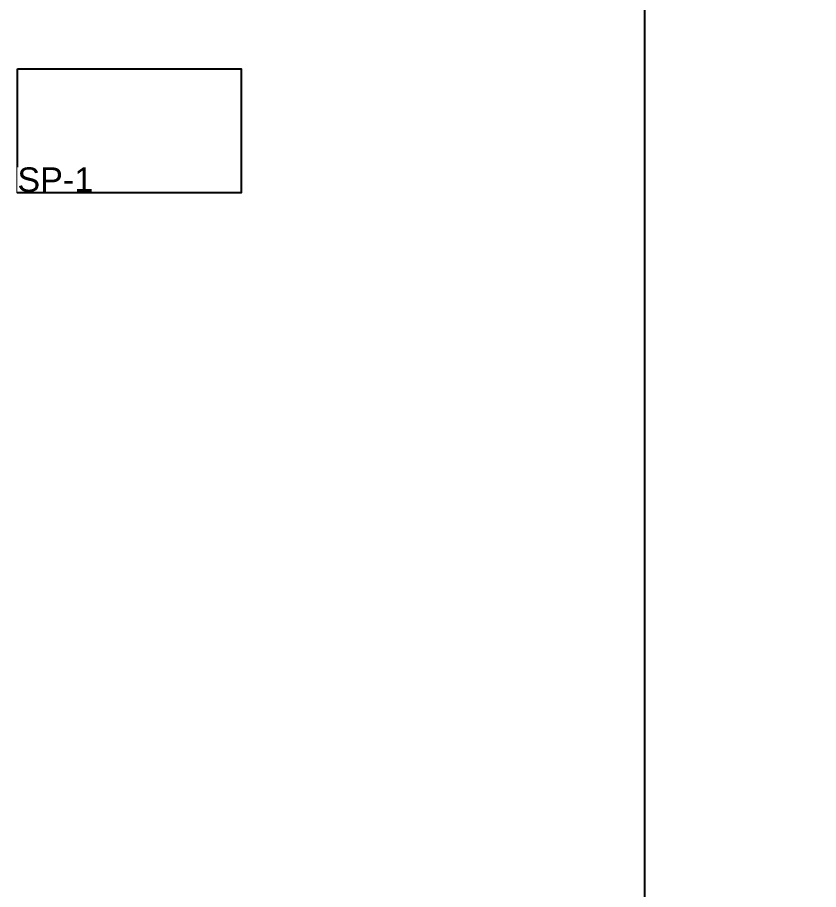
# Model space of a CAD drawing. Extents: x 11808739 to 11823423, y 3647988 to 3656247.
# Drawn here: x 11808812 to 11811275, y 3650764 to 3653444 of the extents above; entities that cross this region are included whole.
import ezdxf

# ---------------------------------------------------------------- set-up
doc = ezdxf.new("R2010")
doc.units = 0
doc.header["$MEASUREMENT"] = 0
doc.header["$XCLIPFRAME"] = 2
doc.layers.add('VICINITY FOC', color=104, linetype='Continuous')
doc.layers.add('VIEWPORT', color=250, linetype='Continuous', lineweight=25)
doc.layers.add('VIEWPORT - CALLOUTS', color=1, linetype='Continuous', lineweight=0)
doc.styles.add('StyleArial', font='arial.ttf')
picture_1 = doc.add_image_def('image1.png', size_in_pixel=(1270, 827))

msp = doc.modelspace()

# ---------------------------------------------------------------- linework, layer by layer
at = {"layer": 'VIEWPORT', "ltscale": 0.01}
msp.add_lwpolyline([(11808811.8, 3653286.5), (11809499.5, 3653286.6), (11809499.5, 3652905.1), (11808811.8, 3652905)], close=True, dxfattribs=at)

# ---------------------------------------------------------------- pictures from other files: only their frames are drawn
at = {"layer": 'VICINITY FOC'}
image = msp.add_image(picture_1, insert=(11810740.9, 3647987.7), size_in_units=(12682.3, 8259.2), dxfattribs=at)
image.set_boundary_path([(-0.5, -0.5), (1269.5, -0.5), (1269.5, 826.5), (-0.5, 826.5), (-0.5, -0.5)])
image.dxf.flags = 255

# ---------------------------------------------------------------- next in the draw order: texts
at = {"layer": 'VIEWPORT - CALLOUTS', "ltscale": 0.01, "insert": (11808811.8, 3652945.4), "char_height": 75, "width": 214.444, "attachment_point": 4, "style": 'StyleArial', "bg_fill": 3, "box_fill_scale": 1, "bg_fill_color": 256, "bg_fill_transparency": 0}
msp.add_mtext('SP-1', dxfattribs=at)

doc.saveas('drawing.dxf')
